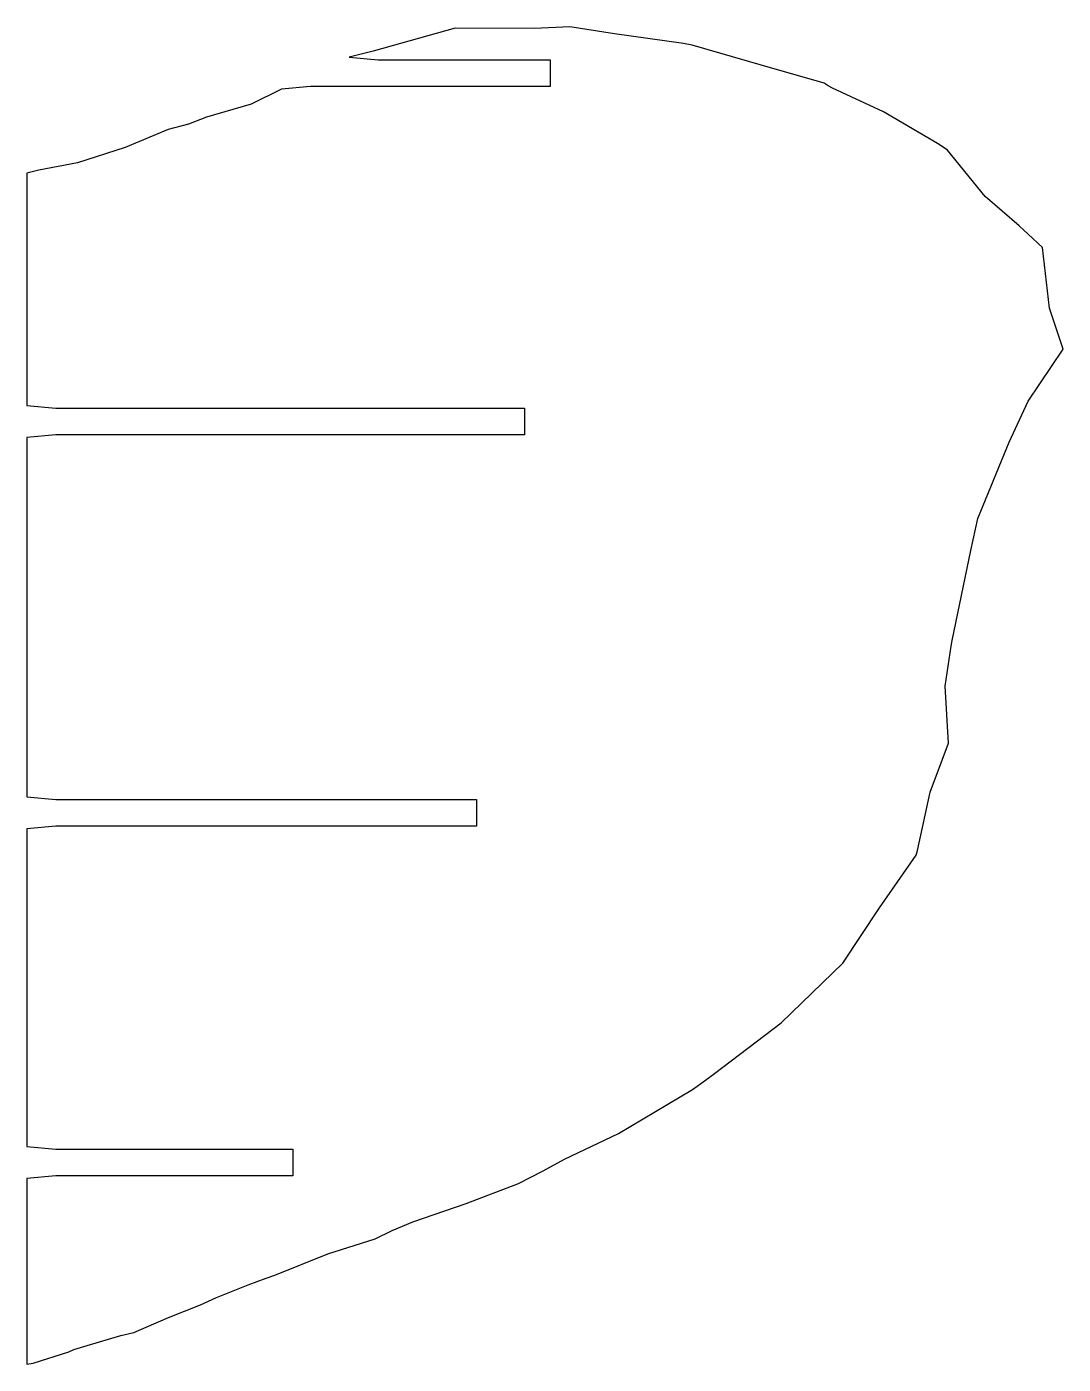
# Model space of a CAD drawing. Header units: inches. Extents: x -5 to 451, y 101 to 496.
# Drawn here: x 291.8 to 450.7, y 101.5 to 306.5 of the extents above; entities that cross this region are included whole.
import ezdxf

# ---------------------------------------------------------------- set-up
doc = ezdxf.new("R2010")
doc.units = ezdxf.units.IN
doc.header["$MEASUREMENT"] = 0
doc.layers.add('boundary', color=7, linetype='Continuous')

# ---------------------------------------------------------------- blocks, each defined once
blk = doc.blocks.new('block 202')
at = {"layer": 'boundary', "color": 5, "lineweight": 25, "true_color": 0x0000ff}
for points in [[(291.77, 284.04), (291.77, 248.43)], [(291.77, 284.04), (291.77, 248.43)], [(291.77, 284.04), (291.77, 284.04)], [(291.77, 248.43), (291.77, 248.43)]]:
    blk.add_lwpolyline(points, dxfattribs=at)
blk = doc.blocks.new('block 203')
at = {"layer": 'boundary', "color": 5, "lineweight": 25, "true_color": 0x0000ff}
for points in [[(291.77, 248.43), (296.22, 247.99)], [(291.77, 248.43), (296.22, 247.99)], [(291.77, 248.43), (291.77, 248.43)], [(296.22, 247.99), (296.22, 247.99)]]:
    blk.add_lwpolyline(points, dxfattribs=at)
blk = doc.blocks.new('block 204')
at = {"layer": 'boundary', "color": 5, "lineweight": 25, "true_color": 0x0000ff}
for points in [[(296.22, 247.99), (368.1, 247.99)], [(296.22, 247.99), (368.1, 247.99)], [(296.22, 247.99), (296.22, 247.99)], [(368.1, 247.99), (368.1, 247.99)]]:
    blk.add_lwpolyline(points, dxfattribs=at)
blk = doc.blocks.new('block 205')
at = {"layer": 'boundary', "color": 5, "lineweight": 25, "true_color": 0x0000ff}
for points in [[(368.1, 247.99), (368.1, 243.94)], [(368.1, 247.99), (368.1, 243.94)], [(368.1, 247.99), (368.1, 247.99)], [(368.1, 243.94), (368.1, 243.94)]]:
    blk.add_lwpolyline(points, dxfattribs=at)
blk = doc.blocks.new('block 206')
at = {"layer": 'boundary', "color": 5, "lineweight": 25, "true_color": 0x0000ff}
for points in [[(368.1, 243.94), (296.22, 243.94)], [(368.1, 243.94), (296.22, 243.94)], [(296.22, 243.94), (296.22, 243.94)], [(368.1, 243.94), (368.1, 243.94)]]:
    blk.add_lwpolyline(points, dxfattribs=at)
blk = doc.blocks.new('block 207')
at = {"layer": 'boundary', "color": 5, "lineweight": 25, "true_color": 0x0000ff}
for points in [[(296.22, 243.94), (291.77, 243.5)], [(296.22, 243.94), (291.77, 243.5)], [(296.22, 243.94), (296.22, 243.94)], [(291.77, 243.5), (291.77, 243.5)]]:
    blk.add_lwpolyline(points, dxfattribs=at)
blk = doc.blocks.new('block 208')
at = {"layer": 'boundary', "color": 5, "lineweight": 25, "true_color": 0x0000ff}
for points in [[(291.77, 243.5), (291.77, 188.46)], [(291.77, 243.5), (291.77, 188.46)], [(291.77, 243.5), (291.77, 243.5)], [(291.77, 188.46), (291.77, 188.46)]]:
    blk.add_lwpolyline(points, dxfattribs=at)
blk = doc.blocks.new('block 209')
at = {"layer": 'boundary', "color": 5, "lineweight": 25, "true_color": 0x0000ff}
for points in [[(291.77, 188.46), (296.22, 188.02)], [(291.77, 188.46), (296.22, 188.02)], [(291.77, 188.46), (291.77, 188.46)], [(296.22, 188.02), (296.22, 188.02)]]:
    blk.add_lwpolyline(points, dxfattribs=at)
blk = doc.blocks.new('block 210')
at = {"layer": 'boundary', "color": 5, "lineweight": 25, "true_color": 0x0000ff}
for points in [[(296.22, 188.02), (360.73, 188.02)], [(296.22, 188.02), (360.73, 188.02)], [(296.22, 188.02), (296.22, 188.02)], [(360.73, 188.02), (360.73, 188.02)]]:
    blk.add_lwpolyline(points, dxfattribs=at)
blk = doc.blocks.new('block 211')
at = {"layer": 'boundary', "color": 5, "lineweight": 25, "true_color": 0x0000ff}
for points in [[(360.73, 188.02), (360.73, 183.97)], [(360.73, 188.02), (360.73, 183.97)], [(360.73, 188.02), (360.73, 188.02)], [(360.73, 183.97), (360.73, 183.97)]]:
    blk.add_lwpolyline(points, dxfattribs=at)
blk = doc.blocks.new('block 212')
at = {"layer": 'boundary', "color": 5, "lineweight": 25, "true_color": 0x0000ff}
for points in [[(360.73, 183.97), (296.22, 183.97)], [(360.73, 183.97), (296.22, 183.97)], [(296.22, 183.97), (296.22, 183.97)], [(360.73, 183.97), (360.73, 183.97)]]:
    blk.add_lwpolyline(points, dxfattribs=at)
blk = doc.blocks.new('block 213')
at = {"layer": 'boundary', "color": 5, "lineweight": 25, "true_color": 0x0000ff}
for points in [[(296.22, 183.97), (291.77, 183.53)], [(296.22, 183.97), (291.77, 183.53)], [(291.77, 183.53), (291.77, 183.53)], [(296.22, 183.97), (296.22, 183.97)]]:
    blk.add_lwpolyline(points, dxfattribs=at)
blk = doc.blocks.new('block 214')
at = {"layer": 'boundary', "color": 5, "lineweight": 25, "true_color": 0x0000ff}
for points in [[(291.77, 183.53), (291.77, 134.87)], [(291.77, 183.53), (291.77, 134.87)], [(291.77, 183.53), (291.77, 183.53)], [(291.77, 134.87), (291.77, 134.87)]]:
    blk.add_lwpolyline(points, dxfattribs=at)
blk = doc.blocks.new('block 215')
at = {"layer": 'boundary', "color": 5, "lineweight": 25, "true_color": 0x0000ff}
for points in [[(291.77, 134.87), (296.22, 134.43)], [(291.77, 134.87), (296.22, 134.43)], [(291.77, 134.87), (291.77, 134.87)], [(296.22, 134.43), (296.22, 134.43)]]:
    blk.add_lwpolyline(points, dxfattribs=at)
blk = doc.blocks.new('block 216')
at = {"layer": 'boundary', "color": 5, "lineweight": 25, "true_color": 0x0000ff}
for points in [[(296.22, 134.43), (332.56, 134.43)], [(296.22, 134.43), (332.56, 134.43)], [(296.22, 134.43), (296.22, 134.43)], [(332.56, 134.43), (332.56, 134.43)]]:
    blk.add_lwpolyline(points, dxfattribs=at)
blk = doc.blocks.new('block 217')
at = {"layer": 'boundary', "color": 5, "lineweight": 25, "true_color": 0x0000ff}
for points in [[(332.56, 134.43), (332.56, 130.38)], [(332.56, 134.43), (332.56, 130.38)], [(332.56, 134.43), (332.56, 134.43)], [(332.56, 130.38), (332.56, 130.38)]]:
    blk.add_lwpolyline(points, dxfattribs=at)
blk = doc.blocks.new('block 218')
at = {"layer": 'boundary', "color": 5, "lineweight": 25, "true_color": 0x0000ff}
for points in [[(332.56, 130.38), (296.22, 130.38)], [(332.56, 130.38), (296.22, 130.38)], [(296.22, 130.38), (296.22, 130.38)], [(332.56, 130.38), (332.56, 130.38)]]:
    blk.add_lwpolyline(points, dxfattribs=at)
blk = doc.blocks.new('block 219')
at = {"layer": 'boundary', "color": 5, "lineweight": 25, "true_color": 0x0000ff}
for points in [[(296.22, 130.38), (291.77, 129.94)], [(296.22, 130.38), (291.77, 129.94)], [(291.77, 129.94), (291.77, 129.94)], [(296.22, 130.38), (296.22, 130.38)]]:
    blk.add_lwpolyline(points, dxfattribs=at)
blk = doc.blocks.new('block 220')
at = {"layer": 'boundary', "color": 5, "lineweight": 25, "true_color": 0x0000ff}
for points in [[(291.77, 129.94), (291.77, 101.49)], [(291.77, 129.94), (291.77, 101.49)], [(291.77, 129.94), (291.77, 129.94)], [(291.77, 101.49), (291.77, 101.49)]]:
    blk.add_lwpolyline(points, dxfattribs=at)
blk = doc.blocks.new('block 221')
at = {"layer": 'boundary', "color": 5, "lineweight": 25, "true_color": 0x0000ff}
for points in [[(291.77, 101.49), (292.77, 101.66)], [(291.77, 101.49), (292.77, 101.66)], [(291.77, 101.49), (291.77, 101.49)], [(292.77, 101.66), (292.77, 101.66)]]:
    blk.add_lwpolyline(points, dxfattribs=at)
blk = doc.blocks.new('block 222')
at = {"layer": 'boundary', "color": 5, "lineweight": 25, "true_color": 0x0000ff}
for points in [[(292.77, 101.66), (298.24, 103.41)], [(292.77, 101.66), (298.24, 103.41)], [(298.24, 103.41), (298.24, 103.41)], [(292.77, 101.66), (292.77, 101.66)]]:
    blk.add_lwpolyline(points, dxfattribs=at)
blk = doc.blocks.new('block 223')
at = {"layer": 'boundary', "color": 5, "lineweight": 25, "true_color": 0x0000ff}
for points in [[(298.24, 103.41), (299, 103.73)], [(298.24, 103.41), (299, 103.73)], [(298.24, 103.41), (298.24, 103.41)], [(299, 103.73), (299, 103.73)]]:
    blk.add_lwpolyline(points, dxfattribs=at)
blk = doc.blocks.new('block 224')
at = {"layer": 'boundary', "color": 5, "lineweight": 25, "true_color": 0x0000ff}
for points in [[(299, 103.73), (301.02, 104.35)], [(299, 103.73), (301.02, 104.35)], [(299, 103.73), (299, 103.73)], [(301.02, 104.35), (301.02, 104.35)]]:
    blk.add_lwpolyline(points, dxfattribs=at)
blk = doc.blocks.new('block 225')
at = {"layer": 'boundary', "color": 5, "lineweight": 25, "true_color": 0x0000ff}
for points in [[(301.02, 104.35), (306.18, 105.88)], [(301.02, 104.35), (306.18, 105.88)], [(306.18, 105.88), (306.18, 105.88)], [(301.02, 104.35), (301.02, 104.35)]]:
    blk.add_lwpolyline(points, dxfattribs=at)
blk = doc.blocks.new('block 226')
at = {"layer": 'boundary', "color": 5, "lineweight": 25, "true_color": 0x0000ff}
for points in [[(306.18, 105.88), (308.18, 106.36)], [(306.18, 105.88), (308.18, 106.36)], [(306.18, 105.88), (306.18, 105.88)], [(308.18, 106.36), (308.18, 106.36)]]:
    blk.add_lwpolyline(points, dxfattribs=at)
blk = doc.blocks.new('block 227')
at = {"layer": 'boundary', "color": 5, "lineweight": 25, "true_color": 0x0000ff}
for points in [[(308.18, 106.36), (313.5, 108.64)], [(308.18, 106.36), (313.5, 108.64)], [(313.5, 108.64), (313.5, 108.64)], [(308.18, 106.36), (308.18, 106.36)]]:
    blk.add_lwpolyline(points, dxfattribs=at)
blk = doc.blocks.new('block 228')
at = {"layer": 'boundary', "color": 5, "lineweight": 25, "true_color": 0x0000ff}
for points in [[(313.5, 108.64), (318.42, 110.61)], [(313.5, 108.64), (318.42, 110.61)], [(313.5, 108.64), (313.5, 108.64)], [(318.42, 110.61), (318.42, 110.61)]]:
    blk.add_lwpolyline(points, dxfattribs=at)
blk = doc.blocks.new('block 229')
at = {"layer": 'boundary', "color": 5, "lineweight": 25, "true_color": 0x0000ff}
for points in [[(318.42, 110.61), (320.86, 111.7)], [(318.42, 110.61), (320.86, 111.7)], [(320.86, 111.7), (320.86, 111.7)], [(318.42, 110.61), (318.42, 110.61)]]:
    blk.add_lwpolyline(points, dxfattribs=at)
blk = doc.blocks.new('block 230')
at = {"layer": 'boundary', "color": 5, "lineweight": 25, "true_color": 0x0000ff}
for points in [[(320.86, 111.7), (325.71, 113.67)], [(320.86, 111.7), (325.71, 113.67)], [(325.71, 113.67), (325.71, 113.67)], [(320.86, 111.7), (320.86, 111.7)]]:
    blk.add_lwpolyline(points, dxfattribs=at)
blk = doc.blocks.new('block 231')
at = {"layer": 'boundary', "color": 5, "lineweight": 25, "true_color": 0x0000ff}
for points in [[(325.71, 113.67), (328.48, 114.66)], [(325.71, 113.67), (328.48, 114.66)], [(325.71, 113.67), (325.71, 113.67)], [(328.48, 114.66), (328.48, 114.66)]]:
    blk.add_lwpolyline(points, dxfattribs=at)
blk = doc.blocks.new('block 232')
at = {"layer": 'boundary', "color": 5, "lineweight": 25, "true_color": 0x0000ff}
for points in [[(328.48, 114.66), (329.79, 115.12)], [(328.48, 114.66), (329.79, 115.12)], [(329.79, 115.12), (329.79, 115.12)], [(328.48, 114.66), (328.48, 114.66)]]:
    blk.add_lwpolyline(points, dxfattribs=at)
blk = doc.blocks.new('block 233')
at = {"layer": 'boundary', "color": 5, "lineweight": 25, "true_color": 0x0000ff}
for points in [[(329.79, 115.12), (337.91, 118.43)], [(329.79, 115.12), (337.91, 118.43)], [(337.91, 118.43), (337.91, 118.43)], [(329.79, 115.12), (329.79, 115.12)]]:
    blk.add_lwpolyline(points, dxfattribs=at)
blk = doc.blocks.new('block 234')
at = {"layer": 'boundary', "color": 5, "lineweight": 25, "true_color": 0x0000ff}
for points in [[(337.91, 118.43), (345.2, 120.71)], [(337.91, 118.43), (345.2, 120.71)], [(345.2, 120.71), (345.2, 120.71)], [(337.91, 118.43), (337.91, 118.43)]]:
    blk.add_lwpolyline(points, dxfattribs=at)
blk = doc.blocks.new('block 235')
at = {"layer": 'boundary', "color": 5, "lineweight": 25, "true_color": 0x0000ff}
for points in [[(345.2, 120.71), (347.81, 121.98)], [(345.2, 120.71), (347.81, 121.98)], [(347.81, 121.98), (347.81, 121.98)], [(345.2, 120.71), (345.2, 120.71)]]:
    blk.add_lwpolyline(points, dxfattribs=at)
blk = doc.blocks.new('block 236')
at = {"layer": 'boundary', "color": 5, "lineweight": 25, "true_color": 0x0000ff}
for points in [[(347.81, 121.98), (350.98, 123.32)], [(347.81, 121.98), (350.98, 123.32)], [(350.98, 123.32), (350.98, 123.32)], [(347.81, 121.98), (347.81, 121.98)]]:
    blk.add_lwpolyline(points, dxfattribs=at)
blk = doc.blocks.new('block 237')
at = {"layer": 'boundary', "color": 5, "lineweight": 25, "true_color": 0x0000ff}
for points in [[(350.98, 123.32), (359.13, 126.13)], [(350.98, 123.32), (359.13, 126.13)], [(359.13, 126.13), (359.13, 126.13)], [(350.98, 123.32), (350.98, 123.32)]]:
    blk.add_lwpolyline(points, dxfattribs=at)
blk = doc.blocks.new('block 238')
at = {"layer": 'boundary', "color": 5, "lineweight": 25, "true_color": 0x0000ff}
for points in [[(359.13, 126.13), (367.14, 129.2)], [(359.13, 126.13), (367.14, 129.2)], [(367.14, 129.2), (367.14, 129.2)], [(359.13, 126.13), (359.13, 126.13)]]:
    blk.add_lwpolyline(points, dxfattribs=at)
blk = doc.blocks.new('block 239')
at = {"layer": 'boundary', "color": 5, "lineweight": 25, "true_color": 0x0000ff}
for points in [[(367.14, 129.2), (370.93, 131.11)], [(367.14, 129.2), (370.93, 131.11)], [(367.14, 129.2), (367.14, 129.2)], [(370.93, 131.11), (370.93, 131.11)]]:
    blk.add_lwpolyline(points, dxfattribs=at)
blk = doc.blocks.new('block 240')
at = {"layer": 'boundary', "color": 5, "lineweight": 25, "true_color": 0x0000ff}
for points in [[(370.93, 131.11), (374.23, 132.89)], [(370.93, 131.11), (374.23, 132.89)], [(374.23, 132.89), (374.23, 132.89)], [(370.93, 131.11), (370.93, 131.11)]]:
    blk.add_lwpolyline(points, dxfattribs=at)
blk = doc.blocks.new('block 241')
at = {"layer": 'boundary', "color": 5, "lineweight": 25, "true_color": 0x0000ff}
for points in [[(374.23, 132.89), (382.49, 136.86)], [(374.23, 132.89), (382.49, 136.86)], [(382.49, 136.86), (382.49, 136.86)], [(374.23, 132.89), (374.23, 132.89)]]:
    blk.add_lwpolyline(points, dxfattribs=at)
blk = doc.blocks.new('block 242')
at = {"layer": 'boundary', "color": 5, "lineweight": 25, "true_color": 0x0000ff}
for points in [[(382.49, 136.86), (393.83, 143.6)], [(382.49, 136.86), (393.83, 143.6)], [(393.83, 143.6), (393.83, 143.6)], [(382.49, 136.86), (382.49, 136.86)]]:
    blk.add_lwpolyline(points, dxfattribs=at)
blk = doc.blocks.new('block 243')
at = {"layer": 'boundary', "color": 5, "lineweight": 25, "true_color": 0x0000ff}
for points in [[(393.83, 143.6), (395.85, 145.04)], [(393.83, 143.6), (395.85, 145.04)], [(393.83, 143.6), (393.83, 143.6)], [(395.85, 145.04), (395.85, 145.04)]]:
    blk.add_lwpolyline(points, dxfattribs=at)
blk = doc.blocks.new('block 244')
at = {"layer": 'boundary', "color": 5, "lineweight": 25, "true_color": 0x0000ff}
for points in [[(395.85, 145.04), (397.19, 146.04)], [(395.85, 145.04), (397.19, 146.04)], [(397.19, 146.04), (397.19, 146.04)], [(395.85, 145.04), (395.85, 145.04)]]:
    blk.add_lwpolyline(points, dxfattribs=at)
blk = doc.blocks.new('block 245')
at = {"layer": 'boundary', "color": 5, "lineweight": 25, "true_color": 0x0000ff}
for points in [[(397.19, 146.04), (407.42, 153.8)], [(397.19, 146.04), (407.42, 153.8)], [(407.42, 153.8), (407.42, 153.8)], [(397.19, 146.04), (397.19, 146.04)]]:
    blk.add_lwpolyline(points, dxfattribs=at)
blk = doc.blocks.new('block 246')
at = {"layer": 'boundary', "color": 5, "lineweight": 25, "true_color": 0x0000ff}
for points in [[(407.42, 153.8), (416.89, 162.94)], [(407.42, 153.8), (416.89, 162.94)], [(416.89, 162.94), (416.89, 162.94)], [(407.42, 153.8), (407.42, 153.8)]]:
    blk.add_lwpolyline(points, dxfattribs=at)
blk = doc.blocks.new('block 247')
at = {"layer": 'boundary', "color": 5, "lineweight": 25, "true_color": 0x0000ff}
for points in [[(416.89, 162.94), (422.53, 171.45)], [(416.89, 162.94), (422.53, 171.45)], [(422.53, 171.45), (422.53, 171.45)], [(416.89, 162.94), (416.89, 162.94)]]:
    blk.add_lwpolyline(points, dxfattribs=at)
blk = doc.blocks.new('block 248')
at = {"layer": 'boundary', "color": 5, "lineweight": 25, "true_color": 0x0000ff}
for points in [[(422.53, 171.45), (428.13, 179.49)], [(422.53, 171.45), (428.13, 179.49)], [(428.13, 179.49), (428.13, 179.49)], [(422.53, 171.45), (422.53, 171.45)]]:
    blk.add_lwpolyline(points, dxfattribs=at)
blk = doc.blocks.new('block 249')
at = {"layer": 'boundary', "color": 5, "lineweight": 25, "true_color": 0x0000ff}
for points in [[(428.13, 179.49), (428.35, 180.23)], [(428.13, 179.49), (428.35, 180.23)], [(428.13, 179.49), (428.13, 179.49)], [(428.35, 180.23), (428.35, 180.23)]]:
    blk.add_lwpolyline(points, dxfattribs=at)
blk = doc.blocks.new('block 250')
at = {"layer": 'boundary', "color": 5, "lineweight": 25, "true_color": 0x0000ff}
for points in [[(428.35, 180.23), (430.29, 189.17)], [(428.35, 180.23), (430.29, 189.17)], [(430.29, 189.17), (430.29, 189.17)], [(428.35, 180.23), (428.35, 180.23)]]:
    blk.add_lwpolyline(points, dxfattribs=at)
blk = doc.blocks.new('block 251')
at = {"layer": 'boundary', "color": 5, "lineweight": 25, "true_color": 0x0000ff}
for points in [[(430.29, 189.17), (433.08, 196.68)], [(430.29, 189.17), (433.08, 196.68)], [(433.08, 196.68), (433.08, 196.68)], [(430.29, 189.17), (430.29, 189.17)]]:
    blk.add_lwpolyline(points, dxfattribs=at)
blk = doc.blocks.new('block 252')
at = {"layer": 'boundary', "color": 5, "lineweight": 25, "true_color": 0x0000ff}
for points in [[(433.08, 196.68), (432.6, 205.38)], [(433.08, 196.68), (432.6, 205.38)], [(432.6, 205.38), (432.6, 205.38)], [(433.08, 196.68), (433.08, 196.68)]]:
    blk.add_lwpolyline(points, dxfattribs=at)
blk = doc.blocks.new('block 253')
at = {"layer": 'boundary', "color": 5, "lineweight": 25, "true_color": 0x0000ff}
for points in [[(432.6, 205.38), (433.5, 211.55)], [(432.6, 205.38), (433.5, 211.55)], [(433.5, 211.55), (433.5, 211.55)], [(432.6, 205.38), (432.6, 205.38)]]:
    blk.add_lwpolyline(points, dxfattribs=at)
blk = doc.blocks.new('block 254')
at = {"layer": 'boundary', "color": 5, "lineweight": 25, "true_color": 0x0000ff}
for points in [[(433.5, 211.55), (433.65, 212.4)], [(433.5, 211.55), (433.65, 212.4)], [(433.5, 211.55), (433.5, 211.55)], [(433.65, 212.4), (433.65, 212.4)]]:
    blk.add_lwpolyline(points, dxfattribs=at)
blk = doc.blocks.new('block 255')
at = {"layer": 'boundary', "color": 5, "lineweight": 25, "true_color": 0x0000ff}
for points in [[(433.65, 212.4), (436.51, 226.19)], [(433.65, 212.4), (436.51, 226.19)], [(436.51, 226.19), (436.51, 226.19)], [(433.65, 212.4), (433.65, 212.4)]]:
    blk.add_lwpolyline(points, dxfattribs=at)
blk = doc.blocks.new('block 256')
at = {"layer": 'boundary', "color": 5, "lineweight": 25, "true_color": 0x0000ff}
for points in [[(436.51, 226.19), (437.57, 231.07)], [(436.51, 226.19), (437.57, 231.07)], [(437.57, 231.07), (437.57, 231.07)], [(436.51, 226.19), (436.51, 226.19)]]:
    blk.add_lwpolyline(points, dxfattribs=at)
blk = doc.blocks.new('block 257')
at = {"layer": 'boundary', "color": 5, "lineweight": 25, "true_color": 0x0000ff}
for points in [[(437.57, 231.07), (442.41, 242.78)], [(437.57, 231.07), (442.41, 242.78)], [(442.41, 242.78), (442.41, 242.78)], [(437.57, 231.07), (437.57, 231.07)]]:
    blk.add_lwpolyline(points, dxfattribs=at)
blk = doc.blocks.new('block 258')
at = {"layer": 'boundary', "color": 5, "lineweight": 25, "true_color": 0x0000ff}
for points in [[(442.41, 242.78), (445.28, 249.07)], [(442.41, 242.78), (445.28, 249.07)], [(445.28, 249.07), (445.28, 249.07)], [(442.41, 242.78), (442.41, 242.78)]]:
    blk.add_lwpolyline(points, dxfattribs=at)
blk = doc.blocks.new('block 259')
at = {"layer": 'boundary', "color": 5, "lineweight": 25, "true_color": 0x0000ff}
for points in [[(445.28, 249.07), (450.69, 257.05)], [(445.28, 249.07), (450.69, 257.05)], [(450.69, 257.05), (450.69, 257.05)], [(445.28, 249.07), (445.28, 249.07)]]:
    blk.add_lwpolyline(points, dxfattribs=at)
blk = doc.blocks.new('block 260')
at = {"layer": 'boundary', "color": 5, "lineweight": 25, "true_color": 0x0000ff}
for points in [[(450.69, 257.05), (448.57, 263.31)], [(450.69, 257.05), (448.57, 263.31)], [(448.57, 263.31), (448.57, 263.31)], [(450.69, 257.05), (450.69, 257.05)]]:
    blk.add_lwpolyline(points, dxfattribs=at)
blk = doc.blocks.new('block 261')
at = {"layer": 'boundary', "color": 5, "lineweight": 25, "true_color": 0x0000ff}
for points in [[(448.57, 263.31), (447.51, 272.61)], [(448.57, 263.31), (447.51, 272.61)], [(447.51, 272.61), (447.51, 272.61)], [(448.57, 263.31), (448.57, 263.31)]]:
    blk.add_lwpolyline(points, dxfattribs=at)
blk = doc.blocks.new('block 262')
at = {"layer": 'boundary', "color": 5, "lineweight": 25, "true_color": 0x0000ff}
for points in [[(447.51, 272.61), (445.32, 274.67)], [(447.51, 272.61), (445.32, 274.67)], [(445.32, 274.67), (445.32, 274.67)], [(447.51, 272.61), (447.51, 272.61)]]:
    blk.add_lwpolyline(points, dxfattribs=at)
blk = doc.blocks.new('block 263')
at = {"layer": 'boundary', "color": 5, "lineweight": 25, "true_color": 0x0000ff}
for points in [[(445.32, 274.67), (443.9, 275.92)], [(445.32, 274.67), (443.9, 275.92)], [(443.9, 275.92), (443.9, 275.92)], [(445.32, 274.67), (445.32, 274.67)]]:
    blk.add_lwpolyline(points, dxfattribs=at)
blk = doc.blocks.new('block 264')
at = {"layer": 'boundary', "color": 5, "lineweight": 25, "true_color": 0x0000ff}
for points in [[(443.9, 275.92), (438.72, 280.43)], [(443.9, 275.92), (438.72, 280.43)], [(438.72, 280.43), (438.72, 280.43)], [(443.9, 275.92), (443.9, 275.92)]]:
    blk.add_lwpolyline(points, dxfattribs=at)
blk = doc.blocks.new('block 265')
at = {"layer": 'boundary', "color": 5, "lineweight": 25, "true_color": 0x0000ff}
for points in [[(438.72, 280.43), (432.94, 287.55)], [(438.72, 280.43), (432.94, 287.55)], [(432.94, 287.55), (432.94, 287.55)], [(438.72, 280.43), (438.72, 280.43)]]:
    blk.add_lwpolyline(points, dxfattribs=at)
blk = doc.blocks.new('block 266')
at = {"layer": 'boundary', "color": 5, "lineweight": 25, "true_color": 0x0000ff}
for points in [[(432.94, 287.55), (432.12, 288.11)], [(432.94, 287.55), (432.12, 288.11)], [(432.12, 288.11), (432.12, 288.11)], [(432.94, 287.55), (432.94, 287.55)]]:
    blk.add_lwpolyline(points, dxfattribs=at)
blk = doc.blocks.new('block 267')
at = {"layer": 'boundary', "color": 5, "lineweight": 25, "true_color": 0x0000ff}
for points in [[(432.12, 288.11), (431.38, 288.58)], [(432.12, 288.11), (431.38, 288.58)], [(431.38, 288.58), (431.38, 288.58)], [(432.12, 288.11), (432.12, 288.11)]]:
    blk.add_lwpolyline(points, dxfattribs=at)
blk = doc.blocks.new('block 268')
at = {"layer": 'boundary', "color": 5, "lineweight": 25, "true_color": 0x0000ff}
for points in [[(431.38, 288.58), (423.11, 293.43)], [(431.38, 288.58), (423.11, 293.43)], [(423.11, 293.43), (423.11, 293.43)], [(431.38, 288.58), (431.38, 288.58)]]:
    blk.add_lwpolyline(points, dxfattribs=at)
blk = doc.blocks.new('block 269')
at = {"layer": 'boundary', "color": 5, "lineweight": 25, "true_color": 0x0000ff}
for points in [[(423.11, 293.43), (415.28, 297.05)], [(423.11, 293.43), (415.28, 297.05)], [(415.28, 297.05), (415.28, 297.05)], [(423.11, 293.43), (423.11, 293.43)]]:
    blk.add_lwpolyline(points, dxfattribs=at)
blk = doc.blocks.new('block 270')
at = {"layer": 'boundary', "color": 5, "lineweight": 25, "true_color": 0x0000ff}
for points in [[(415.28, 297.05), (414.64, 297.42)], [(415.28, 297.05), (414.64, 297.42)], [(414.64, 297.42), (414.64, 297.42)], [(415.28, 297.05), (415.28, 297.05)]]:
    blk.add_lwpolyline(points, dxfattribs=at)
blk = doc.blocks.new('block 271')
at = {"layer": 'boundary', "color": 5, "lineweight": 25, "true_color": 0x0000ff}
for points in [[(414.64, 297.42), (414.03, 297.81)], [(414.64, 297.42), (414.03, 297.81)], [(414.03, 297.81), (414.03, 297.81)], [(414.64, 297.42), (414.64, 297.42)]]:
    blk.add_lwpolyline(points, dxfattribs=at)
blk = doc.blocks.new('block 272')
at = {"layer": 'boundary', "color": 5, "lineweight": 25, "true_color": 0x0000ff}
for points in [[(414.03, 297.81), (404.24, 300.64)], [(414.03, 297.81), (404.24, 300.64)], [(404.24, 300.64), (404.24, 300.64)], [(414.03, 297.81), (414.03, 297.81)]]:
    blk.add_lwpolyline(points, dxfattribs=at)
blk = doc.blocks.new('block 273')
at = {"layer": 'boundary', "color": 5, "lineweight": 25, "true_color": 0x0000ff}
for points in [[(404.24, 300.64), (393.79, 303.64)], [(404.24, 300.64), (393.79, 303.64)], [(393.79, 303.64), (393.79, 303.64)], [(404.24, 300.64), (404.24, 300.64)]]:
    blk.add_lwpolyline(points, dxfattribs=at)
blk = doc.blocks.new('block 274')
at = {"layer": 'boundary', "color": 5, "lineweight": 25, "true_color": 0x0000ff}
for points in [[(393.79, 303.64), (392.46, 303.86)], [(393.79, 303.64), (392.46, 303.86)], [(392.46, 303.86), (392.46, 303.86)], [(393.79, 303.64), (393.79, 303.64)]]:
    blk.add_lwpolyline(points, dxfattribs=at)
blk = doc.blocks.new('block 275')
at = {"layer": 'boundary', "color": 5, "lineweight": 25, "true_color": 0x0000ff}
for points in [[(392.46, 303.86), (381.86, 305.37)], [(392.46, 303.86), (381.86, 305.37)], [(381.86, 305.37), (381.86, 305.37)], [(392.46, 303.86), (392.46, 303.86)]]:
    blk.add_lwpolyline(points, dxfattribs=at)
blk = doc.blocks.new('block 276')
at = {"layer": 'boundary', "color": 5, "lineweight": 25, "true_color": 0x0000ff}
for points in [[(381.86, 305.37), (375.04, 306.45)], [(381.86, 305.37), (375.04, 306.45)], [(375.04, 306.45), (375.04, 306.45)], [(381.86, 305.37), (381.86, 305.37)]]:
    blk.add_lwpolyline(points, dxfattribs=at)
blk = doc.blocks.new('block 277')
at = {"layer": 'boundary', "color": 5, "lineweight": 25, "true_color": 0x0000ff}
for points in [[(375.04, 306.45), (369.64, 306.17)], [(375.04, 306.45), (369.64, 306.17)], [(369.64, 306.17), (369.64, 306.17)], [(375.04, 306.45), (375.04, 306.45)]]:
    blk.add_lwpolyline(points, dxfattribs=at)
blk = doc.blocks.new('block 278')
at = {"layer": 'boundary', "color": 5, "lineweight": 25, "true_color": 0x0000ff}
for points in [[(369.64, 306.17), (357.44, 306.22)], [(369.64, 306.17), (357.44, 306.22)], [(357.44, 306.22), (357.44, 306.22)], [(369.64, 306.17), (369.64, 306.17)]]:
    blk.add_lwpolyline(points, dxfattribs=at)
blk = doc.blocks.new('block 279')
at = {"layer": 'boundary', "color": 5, "lineweight": 25, "true_color": 0x0000ff}
for points in [[(357.44, 306.22), (344.88, 302.71)], [(357.44, 306.22), (344.88, 302.71)], [(357.44, 306.22), (357.44, 306.22)], [(344.88, 302.71), (344.88, 302.71)]]:
    blk.add_lwpolyline(points, dxfattribs=at)
blk = doc.blocks.new('block 280')
at = {"layer": 'boundary', "color": 5, "lineweight": 25, "true_color": 0x0000ff}
for points in [[(344.88, 302.71), (341.2, 301.8)], [(344.88, 302.71), (341.2, 301.8)], [(341.2, 301.8), (341.2, 301.8)], [(344.88, 302.71), (344.88, 302.71)]]:
    blk.add_lwpolyline(points, dxfattribs=at)
blk = doc.blocks.new('block 281')
at = {"layer": 'boundary', "color": 5, "lineweight": 25, "true_color": 0x0000ff}
for points in [[(341.2, 301.8), (345.65, 301.36)], [(341.2, 301.8), (345.65, 301.36)], [(341.2, 301.8), (341.2, 301.8)], [(345.65, 301.36), (345.65, 301.36)]]:
    blk.add_lwpolyline(points, dxfattribs=at)
blk = doc.blocks.new('block 282')
at = {"layer": 'boundary', "color": 5, "lineweight": 25, "true_color": 0x0000ff}
for points in [[(345.65, 301.36), (372.02, 301.36)], [(345.65, 301.36), (372.02, 301.36)], [(345.65, 301.36), (345.65, 301.36)], [(372.02, 301.36), (372.02, 301.36)]]:
    blk.add_lwpolyline(points, dxfattribs=at)
blk = doc.blocks.new('block 283')
at = {"layer": 'boundary', "color": 5, "lineweight": 25, "true_color": 0x0000ff}
for points in [[(372.02, 301.36), (372.02, 297.31)], [(372.02, 301.36), (372.02, 297.31)], [(372.02, 301.36), (372.02, 301.36)], [(372.02, 297.31), (372.02, 297.31)]]:
    blk.add_lwpolyline(points, dxfattribs=at)
blk = doc.blocks.new('block 284')
at = {"layer": 'boundary', "color": 5, "lineweight": 25, "true_color": 0x0000ff}
for points in [[(372.02, 297.31), (335.26, 297.31)], [(372.02, 297.31), (335.26, 297.31)], [(335.26, 297.31), (335.26, 297.31)], [(372.02, 297.31), (372.02, 297.31)]]:
    blk.add_lwpolyline(points, dxfattribs=at)
blk = doc.blocks.new('block 285')
at = {"layer": 'boundary', "color": 5, "lineweight": 25, "true_color": 0x0000ff}
for points in [[(335.26, 297.31), (330.81, 296.87)], [(335.26, 297.31), (330.81, 296.87)], [(335.26, 297.31), (335.26, 297.31)], [(330.81, 296.87), (330.81, 296.87)]]:
    blk.add_lwpolyline(points, dxfattribs=at)
blk = doc.blocks.new('block 286')
at = {"layer": 'boundary', "color": 5, "lineweight": 25, "true_color": 0x0000ff}
for points in [[(330.81, 296.87), (326.19, 294.61)], [(330.81, 296.87), (326.19, 294.61)], [(330.81, 296.87), (330.81, 296.87)], [(326.19, 294.61), (326.19, 294.61)]]:
    blk.add_lwpolyline(points, dxfattribs=at)
blk = doc.blocks.new('block 287')
at = {"layer": 'boundary', "color": 5, "lineweight": 25, "true_color": 0x0000ff}
for points in [[(326.19, 294.61), (319.32, 292.6)], [(326.19, 294.61), (319.32, 292.6)], [(326.19, 294.61), (326.19, 294.61)], [(319.32, 292.6), (319.32, 292.6)]]:
    blk.add_lwpolyline(points, dxfattribs=at)
blk = doc.blocks.new('block 288')
at = {"layer": 'boundary', "color": 5, "lineweight": 25, "true_color": 0x0000ff}
for points in [[(319.32, 292.6), (316.55, 291.54)], [(319.32, 292.6), (316.55, 291.54)], [(316.55, 291.54), (316.55, 291.54)], [(319.32, 292.6), (319.32, 292.6)]]:
    blk.add_lwpolyline(points, dxfattribs=at)
blk = doc.blocks.new('block 289')
at = {"layer": 'boundary', "color": 5, "lineweight": 25, "true_color": 0x0000ff}
for points in [[(316.55, 291.54), (313.47, 290.7)], [(316.55, 291.54), (313.47, 290.7)], [(316.55, 291.54), (316.55, 291.54)], [(313.47, 290.7), (313.47, 290.7)]]:
    blk.add_lwpolyline(points, dxfattribs=at)
blk = doc.blocks.new('block 290')
at = {"layer": 'boundary', "color": 5, "lineweight": 25, "true_color": 0x0000ff}
for points in [[(313.47, 290.7), (306.84, 287.97)], [(313.47, 290.7), (306.84, 287.97)], [(313.47, 290.7), (313.47, 290.7)], [(306.84, 287.97), (306.84, 287.97)]]:
    blk.add_lwpolyline(points, dxfattribs=at)
blk = doc.blocks.new('block 291')
at = {"layer": 'boundary', "color": 5, "lineweight": 25, "true_color": 0x0000ff}
for points in [[(306.84, 287.97), (299.57, 285.59)], [(306.84, 287.97), (299.57, 285.59)], [(306.84, 287.97), (306.84, 287.97)], [(299.57, 285.59), (299.57, 285.59)]]:
    blk.add_lwpolyline(points, dxfattribs=at)
blk = doc.blocks.new('block 292')
at = {"layer": 'boundary', "color": 5, "lineweight": 25, "true_color": 0x0000ff}
for points in [[(299.57, 285.59), (293.62, 284.46)], [(299.57, 285.59), (293.62, 284.46)], [(299.57, 285.59), (299.57, 285.59)], [(293.62, 284.46), (293.62, 284.46)]]:
    blk.add_lwpolyline(points, dxfattribs=at)
blk = doc.blocks.new('block 293')
at = {"layer": 'boundary', "color": 5, "lineweight": 25, "true_color": 0x0000ff}
for points in [[(293.62, 284.46), (291.77, 284.04)], [(293.62, 284.46), (291.77, 284.04)], [(291.77, 284.04), (291.77, 284.04)], [(293.62, 284.46), (293.62, 284.46)]]:
    blk.add_lwpolyline(points, dxfattribs=at)

msp = doc.modelspace()

# ---------------------------------------------------------------- block references
at = {"layer": 'boundary'}
for name in ['block 279', 'block 278', 'block 277', 'block 276', 'block 275', 'block 274', 'block 273', 'block 280', 'block 281', 'block 282', 'block 283', 'block 272', 'block 285', 'block 284', 'block 271', 'block 270', 'block 286', 'block 269', 'block 287', 'block 268', 'block 289', 'block 288', 'block 290', 'block 291', 'block 267', 'block 266', 'block 265', 'block 292', 'block 293', 'block 202', 'block 264', 'block 263', 'block 262', 'block 261', 'block 260', 'block 259', 'block 203', 'block 258', 'block 204', 'block 205', 'block 207', 'block 206', 'block 208', 'block 257', 'block 256', 'block 255', 'block 253', 'block 254', 'block 252', 'block 251', 'block 250', 'block 209', 'block 210', 'block 211', 'block 213', 'block 214', 'block 212', 'block 248', 'block 249', 'block 247', 'block 246', 'block 245', 'block 244', 'block 242', 'block 243', 'block 241', 'block 215', 'block 216', 'block 217', 'block 240', 'block 219', 'block 220', 'block 218', 'block 238', 'block 239', 'block 237', 'block 236', 'block 235', 'block 234', 'block 233', 'block 232', 'block 230', 'block 231', 'block 229', 'block 227', 'block 228', 'block 225', 'block 226', 'block 222', 'block 223', 'block 224', 'block 221']:
    msp.add_blockref(name, (0, 0), dxfattribs=at)

doc.saveas('drawing.dxf')
